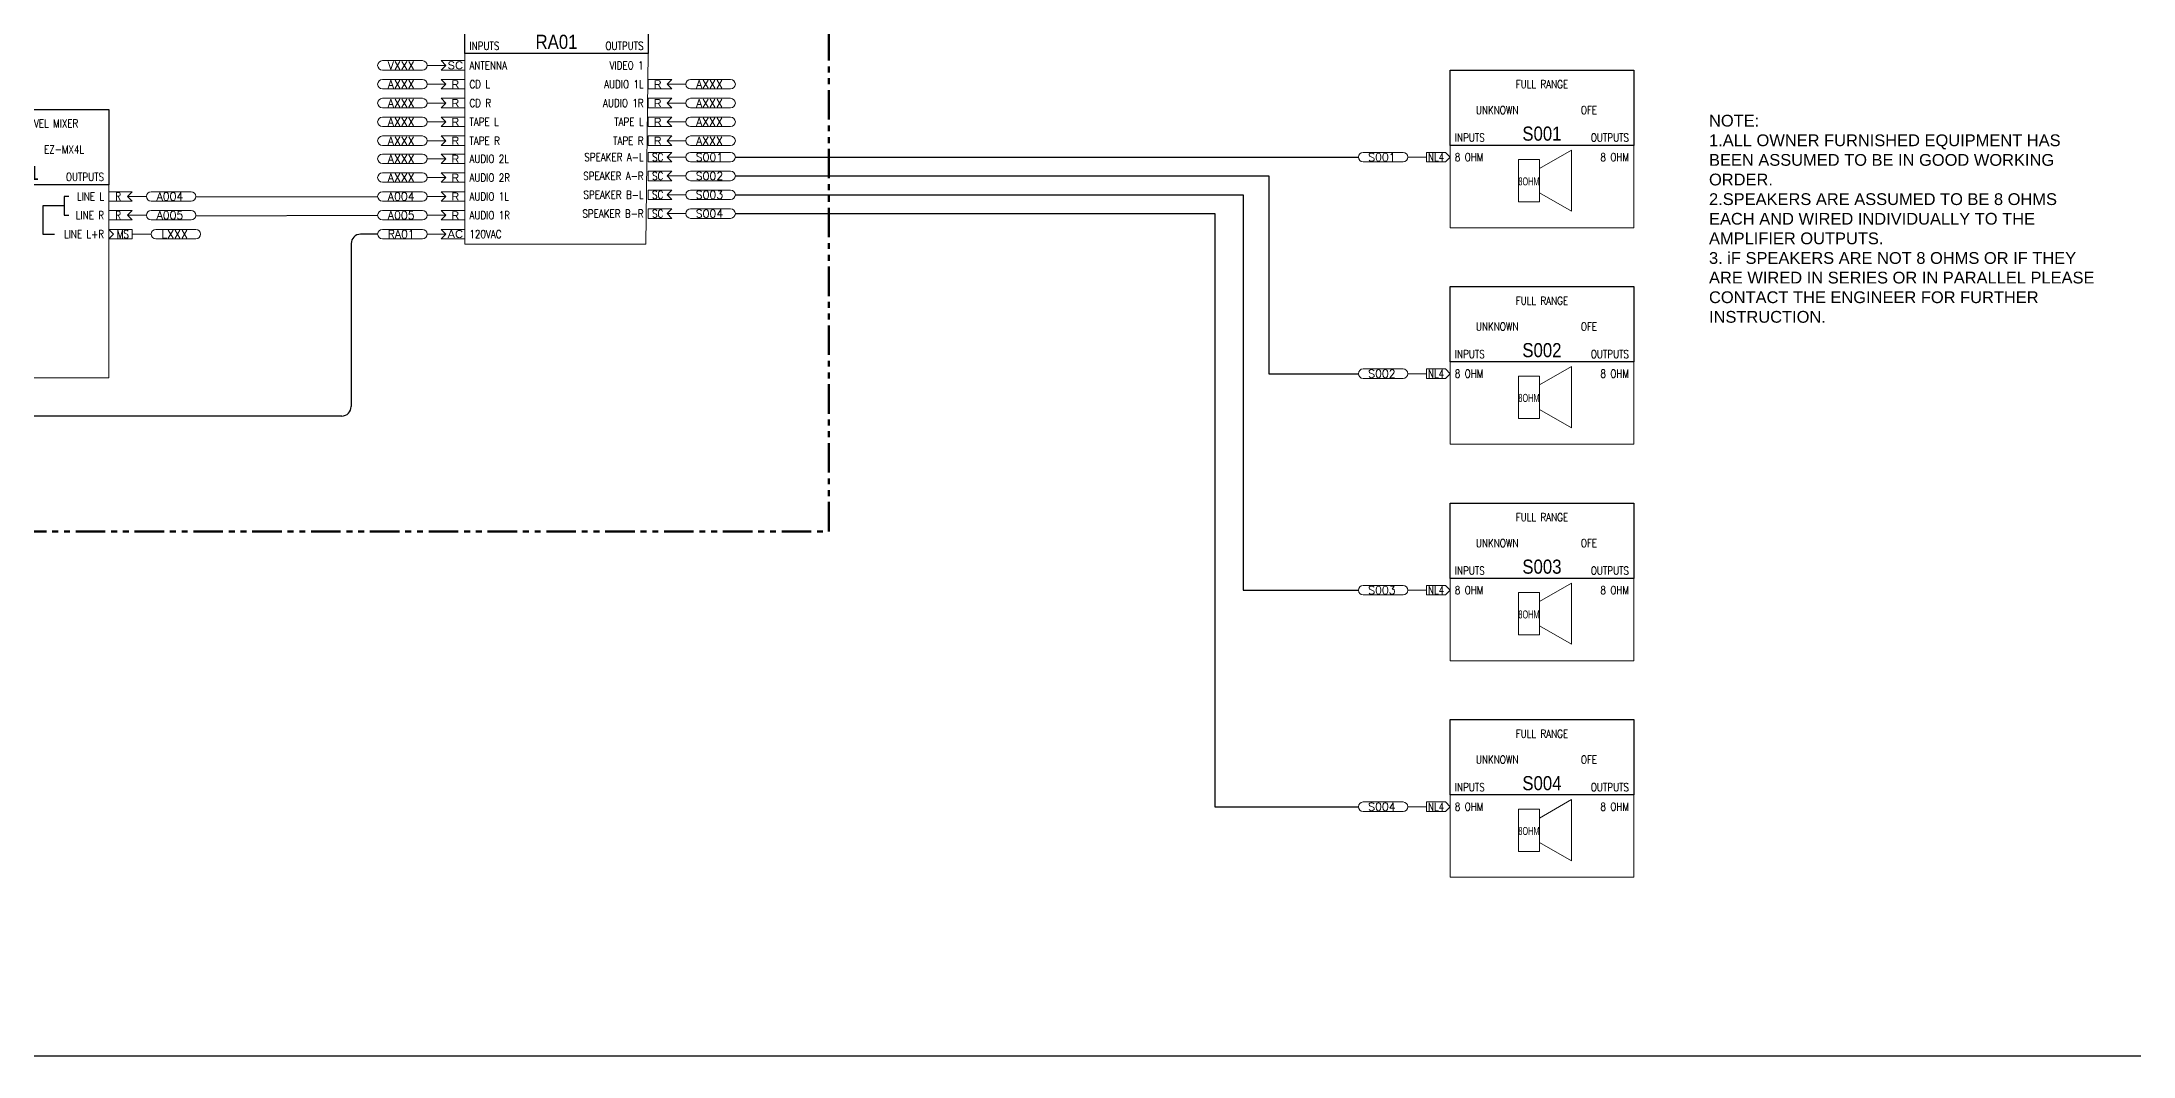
# Model space of a CAD drawing. Header units: inches. Extents: x -21 to 1517, y -4 to 60.
# Drawn here: x 544.83 to 589.26, y -3.75 to 17.8 of the extents above; entities that cross this region are included whole.
import ezdxf
from ezdxf.enums import TextEntityAlignment as Align

# ---------------------------------------------------------------- set-up
doc = ezdxf.new("R2010")
doc.units = ezdxf.units.IN
doc.header["$MEASUREMENT"] = 0
doc.linetypes.add('ANA-AUD', pattern=[0.5, 0.25, 0.25])
doc.linetypes.add('PHANTOM2', pattern=[1.25, 0.625, -0.125, 0.125, -0.125, 0.125, -0.125])
doc.layers.get('0').update_dxf_attribs({"lineweight": 20})
doc.layers.add('_EQ-BoundaryLines', color=4, linetype='PHANTOM2', lineweight=80)
for name, color, linetype in [('AUDIO', 1, 'Continuous'), ('CONNECTORS', 7, 'Continuous'), ('DEVICES', 7, 'Continuous'), ('POWER', 40, 'Continuous'), ('RF', 190, 'Continuous'), ('SIG_AUDIO_ANALOG', 1, 'ANA-AUD'), ('TEXT', 4, 'Continuous'), ('WIRE NUMBER', 7, 'Continuous')]:
    doc.layers.add(name, color=color, linetype=linetype)
doc.styles.add('ARIAL', font='arial.ttf')
doc.styles.add('DZ', font='arial.ttf', dxfattribs={"height": 0.6})
doc.styles.add('ROMANS', font='romans.shx', dxfattribs={"width": 0.8})
doc.styles.get("Standard").update_dxf_attribs({"font": 'romans.shx'})
doc.styles.add('VSI', font='arial.ttf', dxfattribs={"width": 0.85})

# ---------------------------------------------------------------- blocks, each defined once
blk = doc.blocks.new('F_C_R_RCA_F')
at = {"lineweight": 5, "ltscale": 0.02}
for p, q in [((0.5, 0.1), (0, 0.1)), ((0, 0.1), (0, -0.1)), ((0, -0.1), (0.5, -0.1))]:
    blk.add_line(p, q, dxfattribs=at)
at = {"lineweight": 20, "ltscale": 0.02}
for p, q in [((0.4, 0), (0.5, 0.1)), ((0.5, -0.1), (0.4, 0))]:
    blk.add_line(p, q, dxfattribs=at)
at = {"lineweight": 5, "ltscale": 0.02, "insert": (0.2, 0), "char_height": 0.17, "width": 0.4, "attachment_point": 5, "style": 'DZ'}
blk.add_mtext('{\\fArial Alt. Mono For Brady|b0|i0|c0|p49;R}', dxfattribs=at)
blk = doc.blocks.new('F_C_L_RCA_F')
at = {"lineweight": 5, "ltscale": 0.02}
for p, q in [((-0.5, 0.1), (0, 0.1)), ((0, 0.1), (0, -0.1)), ((0, -0.1), (-0.5, -0.1))]:
    blk.add_line(p, q, dxfattribs=at)
at = {"lineweight": 20, "ltscale": 0.02}
for p, q in [((-0.4, 0), (-0.5, 0.1)), ((-0.5, -0.1), (-0.4, 0))]:
    blk.add_line(p, q, dxfattribs=at)
at = {"lineweight": 5, "ltscale": 0.02, "insert": (-0.2, 0), "char_height": 0.17, "width": 0.4, "attachment_point": 5, "style": 'DZ'}
blk.add_mtext('{\\fArial Alt. Mono For Brady|b0|i0|c0|p49;R}', dxfattribs=at)
blk = doc.blocks.new('F_C_L_NEMA 15_F')
at = {"lineweight": 5, "ltscale": 0.02}
for p, q in [((-0.5, 0.1), (0, 0.1)), ((0, 0.1), (0, -0.1)), ((0, -0.1), (-0.5, -0.1))]:
    blk.add_line(p, q, dxfattribs=at)
at = {"lineweight": 20, "ltscale": 0.02}
for p, q in [((-0.4, 0), (-0.5, 0.1)), ((-0.5, -0.1), (-0.4, 0))]:
    blk.add_line(p, q, dxfattribs=at)
at = {"lineweight": 5, "ltscale": 0.02, "insert": (-0.2, 0), "char_height": 0.17, "width": 0.4, "attachment_point": 5, "style": 'DZ'}
blk.add_mtext('{\\fArial Alt. Mono For Brady|b0|i0|c0|p49;AC}', dxfattribs=at)
blk = doc.blocks.new('DEVICE HEADER')
at = {"layer": 'DEVICES', "ltscale": 0.5}
blk.add_lwpolyline([(0, 1.6), (3.9, 1.6), (3.9, 0), (0, 0)], close=True, dxfattribs=at)
at = {"layer": 'DEVICES', "ltscale": 0.5, "style": 'VSI', "width": 0.85}
blk.add_attdef('IDXX', text='', height=0.3, dxfattribs=at).set_placement((1.95, 0.25), align=Align.MIDDLE_CENTER)
at = {"layer": 'TEXT', "lineweight": 5, "ltscale": 0.02, "insert": (0.1, 0.25), "char_height": 0.17, "width": 1.85, "attachment_point": 1, "style": 'ROMANS'}
blk.add_mtext('{\\Fromans|c0;\\W0.8;INPUTS}', dxfattribs=at)
at = {"layer": 'TEXT', "lineweight": 5, "ltscale": 0.02, "insert": (3.8, 0.25), "char_height": 0.17, "width": 1.85, "attachment_point": 3}
blk.add_mtext('{\\Fromans|c0;\\W0.8;OUTPUTS}', dxfattribs=at)
at = {"layer": 'TEXT', "ltscale": 0.5, "style": 'ROMANS', "width": 0.8}
for tag, p in [('DESCRIPTION', (1.95, 1.3)), ('MAKE', (1, 0.75)), ('MODEL', (2.95, 0.75))]:
    blk.add_attdef(tag, text='', height=0.17, dxfattribs=at).set_placement(p, align=Align.MIDDLE_CENTER)
blk = doc.blocks.new('CABLE NUMBER IN')
at = {"linetype": 'ByBlock', "lineweight": 5, "ltscale": 0.02}
blk.add_line((-0.4, 0), (0, 0), dxfattribs=at)
blk.add_lwpolyline([(-1.35, 0.1, 1), (-1.35, -0.1, -1), (-1.35, -0.1), (-0.5, -0.1, 1), (-0.5, 0.1), (-1.35, 0.1)], format="xyb", close=True, dxfattribs=at)
at = {"layer": 'WIRE NUMBER', "ltscale": 0.5, "width": 0.8}
blk.add_attdef('DESC IN', text='', height=0.1, dxfattribs=at).set_placement((-1.5, 0), align=Align.BOTTOM_RIGHT)
at = {"layer": 'WIRE NUMBER', "ltscale": 0.5}
blk.add_attdef('XXXX', text='', height=0.17, dxfattribs=at).set_placement((-0.95, 0), align=Align.MIDDLE_CENTER)
at = {"layer": 'WIRE NUMBER', "ltscale": 0.5, "width": 0.8}
blk.add_attdef('DESC OUT', text='', height=0.1, dxfattribs=at).set_placement((-1.5, -0.05), align=Align.TOP_RIGHT)
blk = doc.blocks.new('CABLE NUMBER OUT')
at = {"linetype": 'ByBlock', "lineweight": 5, "ltscale": 0.02}
blk.add_line((0, 0), (0.4, 0), dxfattribs=at)
blk.add_lwpolyline([(0.5, 0.1, 1), (0.5, -0.1, -1), (0.5, -0.1), (1.35, -0.1, 1), (1.35, 0.1), (0.5, 0.1)], format="xyb", close=True, dxfattribs=at)
at = {"layer": 'WIRE NUMBER', "ltscale": 0.5}
blk.add_attdef('XXXX', text='', height=0.17, dxfattribs=at).set_placement((0.9, 0), align=Align.MIDDLE_CENTER)
at = {"layer": 'WIRE NUMBER', "ltscale": 0.5, "style": 'ROMANS', "width": 0.8}
blk.add_attdef('DESC OUT', text='', height=0.1, dxfattribs=at).set_placement((1.5, 0), align=Align.BOTTOM_LEFT)
blk.add_attdef('DESC IN', text='', height=0.1, dxfattribs=at).set_placement((1.5, -0.05), align=Align.TOP_LEFT)
blk = doc.blocks.new('F_C_L_SPRING CLIP_F')
at = {"lineweight": 5, "ltscale": 0.02}
for p, q in [((-0.5, 0.1), (0, 0.1)), ((0, 0.1), (0, -0.1)), ((0, -0.1), (-0.5, -0.1))]:
    blk.add_line(p, q, dxfattribs=at)
at = {"lineweight": 20, "ltscale": 0.02}
for p, q in [((-0.4, 0), (-0.5, 0.1)), ((-0.5, -0.1), (-0.4, 0))]:
    blk.add_line(p, q, dxfattribs=at)
at = {"lineweight": 5, "ltscale": 0.02, "insert": (-0.2, 0), "char_height": 0.17, "width": 0.4, "attachment_point": 5, "style": 'DZ'}
blk.add_mtext('{\\fArial Alt. Mono For Brady|b0|i0|c0|p49;SC}', dxfattribs=at)
blk = doc.blocks.new('F_CONN_FEMALE IN LEFT')
at = {"lineweight": 5, "ltscale": 0.02}
for p, q in [((-0.5, 0.1), (0, 0.1)), ((-0.5, 0.1), (-0.5, -0.1)), ((0, -0.1), (-0.5, -0.1))]:
    blk.add_line(p, q, dxfattribs=at)
at = {"lineweight": 20, "ltscale": 0.02}
for p, q in [((-0.1, 0), (0, 0.1)), ((0, -0.1), (-0.1, 0))]:
    blk.add_line(p, q, dxfattribs=at)
at = {"layer": 'DEVICES', "ltscale": 0.5, "width": 0.8, "flags": 4}
blk.add_attdef('XX', text='', height=0.17, dxfattribs=at).set_placement((-0.3, 0), align=Align.MIDDLE_CENTER)
blk = doc.blocks.new('F_SYMBOL_8OHM WALL SPEAKER')
at = {"layer": 'DEVICES', "lineweight": 9, "ltscale": 0.02}
for p, q in [((0.525, 0.65), (-0.15, 0.26)), ((0.525, -0.65), (0.525, 0.65)), ((-0.15, -0.26), (0.525, -0.65))]:
    blk.add_line(p, q, dxfattribs=at)
blk.add_lwpolyline([(-0.6, 0.45), (-0.15, 0.45), (-0.15, -0.45), (-0.6, -0.45)], close=True, dxfattribs=at)
at = {"layer": 'DEVICES', "ltscale": 0.5, "style": 'DZ', "width": 0.598302, "flags": 4}
blk.add_attdef('8 OHM', text='', height=0.17, dxfattribs=at).set_placement((-0.6, -0.1), (-0.15, -0.1), align=Align.FIT)
blk = doc.blocks.new('F_CONN_MALE IN LEFT')
at = {"lineweight": 5, "ltscale": 0.02}
for p, q in [((-0.5, 0.1), (-0.1, 0.1)), ((-0.5, 0.1), (-0.5, -0.1)), ((-0.1, -0.1), (-0.5, -0.1))]:
    blk.add_line(p, q, dxfattribs=at)
at = {"lineweight": 20, "ltscale": 0.02}
for p, q in [((0, 0), (-0.1, 0.1)), ((-0.1, -0.1), (0, 0))]:
    blk.add_line(p, q, dxfattribs=at)
at = {"layer": 'DEVICES', "ltscale": 0.5, "width": 0.8, "flags": 4}
blk.add_attdef('XX', text='', height=0.17, dxfattribs=at).set_placement((-0.3, 0), align=Align.MIDDLE_CENTER)
blk = doc.blocks.new('F_CONN_FEMALE OUT RIGHT')
at = {"lineweight": 20, "ltscale": 0.02}
for p, q in [((0.1, 0), (0, 0.1)), ((0, -0.1), (0.1, 0))]:
    blk.add_line(p, q, dxfattribs=at)
at = {"lineweight": 5, "ltscale": 0.02}
for p, q in [((0.5, 0.1), (0, 0.1)), ((0.5, 0.1), (0.5, -0.1)), ((0, -0.1), (0.5, -0.1))]:
    blk.add_line(p, q, dxfattribs=at)
at = {"layer": 'DEVICES', "ltscale": 0.5, "width": 0.8, "flags": 4}
blk.add_attdef('XX', text='', height=0.17, dxfattribs=at).set_placement((0.3, 0), align=Align.MIDDLE_CENTER)

msp = doc.modelspace()

# ---------------------------------------------------------------- linework, layer by layer
at = {"layer": '_EQ-BoundaryLines'}
for p, q in [((561.55, 7.4), (561.55, 38.15)), ((513.05, 7.4), (561.55, 7.4))]:
    msp.add_line(p, q, dxfattribs=at)
at = {"layer": 'Defpoints', "ltscale": 0.5}
for p, q in [((545.3, 14.315), (544.85, 14.315)), ((544.85, 14.315), (544.85, 13.715)), ((545.4, 14.515), (545.3, 14.515)), ((545.3, 14.515), (545.3, 14.115)), ((545.3, 14.115), (545.4, 14.115)), ((544.85, 13.715), (545.1, 13.715))]:
    msp.add_line(p, q, dxfattribs=at)
msp.add_lwpolyline([(505.8, 59.5), (590.1, 59.5), (590.1, -3.75), (505.8, -3.75)], close=True, dxfattribs=at)
at = {"layer": 'DEVICES', "lineweight": 5, "ltscale": 0.02}
for points in [[(553.813, 17.55), (557.713, 17.55), (557.663, 13.5), (553.813, 13.5)], [(574.75, 15.6), (578.65, 15.6), (578.65, 13.85), (574.75, 13.85)], [(542.35, 14.765), (546.25, 14.765), (546.25, 10.665), (542.35, 10.665)], [(574.75, 11), (578.65, 11), (578.65, 9.25), (574.75, 9.25)], [(574.75, 6.4), (578.65, 6.4), (578.65, 4.65), (574.75, 4.65)], [(574.75, 1.8), (578.65, 1.8), (578.65, 0.05), (574.75, 0.05)]]:
    msp.add_lwpolyline(points, close=True, dxfattribs=at)
at = {"layer": 'POWER'}
for p, q in [((551.4, 13.512), (551.4, 10.05)), ((551.963, 13.712), (551.6, 13.712)), ((551.2, 9.85), (523.3, 9.85))]:
    msp.add_line(p, q, dxfattribs=at)
for centre, start, end in [((551.6, 13.512), 90, 180), ((551.2, 10.05), 270, 0)]:
    msp.add_arc(centre, 0.2, start, end, dxfattribs=at)
at = {"layer": 'SIG_AUDIO_ANALOG'}
for p, q in [((559.563, 15.35), (571.45, 15.35)), ((571.45, 15.35), (572.8, 15.35)), ((559.563, 14.95), (570.9, 14.95)), ((570.9, 14.95), (570.9, 10.75)), ((548.1, 14.505), (551.963, 14.515)), ((559.563, 14.55), (570.35, 14.55)), ((570.35, 14.55), (570.35, 6.15)), ((548.1, 14.105), (551.963, 14.115)), ((559.563, 14.15), (569.75, 14.15)), ((569.75, 14.15), (569.75, 1.55)), ((570.9, 10.75), (572.8, 10.75)), ((570.35, 6.15), (572.8, 6.15)), ((569.75, 1.55), (572.8, 1.55))]:
    msp.add_line(p, q, dxfattribs=at)

# ---------------------------------------------------------------- block references
for p in [(546.75, 14.515), (546.75, 14.115)]:
    msp.add_blockref('F_CONN_FEMALE IN LEFT', p).add_auto_attribs({'XX': 'R'})
at = {"layer": 'AUDIO', "ltscale": 0.5}
for name, p, values in [('CABLE NUMBER IN', (553.413, 16.9), {'XXXX': 'AXXX'}), ('CABLE NUMBER OUT', (558.113, 16.9), {'XXXX': 'AXXX'}), ('DEVICE HEADER', (574.75, 15.6), {'MODEL': 'OFE', 'MAKE': 'UNKNOWN', 'DESCRIPTION': 'FULL RANGE', 'IDXX': 'S001'}), ('CABLE NUMBER IN', (553.413, 16.5), {'XXXX': 'AXXX'}), ('CABLE NUMBER OUT', (558.113, 16.5), {'XXXX': 'AXXX'}), ('CABLE NUMBER IN', (553.413, 16.1), {'XXXX': 'AXXX'}), ('CABLE NUMBER OUT', (558.113, 16.1), {'XXXX': 'AXXX'}), ('CABLE NUMBER IN', (553.413, 15.7), {'XXXX': 'AXXX'}), ('CABLE NUMBER OUT', (558.113, 15.7), {'XXXX': 'AXXX'}), ('CABLE NUMBER IN', (553.413, 15.315), {'XXXX': 'AXXX'}), ('CABLE NUMBER OUT', (558.113, 15.35), {'XXXX': 'S001'}), ('CABLE NUMBER IN', (574.25, 15.35), {'XXXX': 'S001'}), ('CABLE NUMBER IN', (553.413, 14.915), {'XXXX': 'AXXX'}), ('CABLE NUMBER OUT', (558.113, 14.95), {'XXXX': 'S002'}), ('CABLE NUMBER IN', (553.413, 14.515), {'XXXX': 'A004'}), ('CABLE NUMBER OUT', (558.113, 14.55), {'XXXX': 'S003'}), ('CABLE NUMBER OUT', (558.113, 14.15), {'XXXX': 'S004'}), ('CABLE NUMBER IN', (553.413, 14.115), {'XXXX': 'A005'}), ('DEVICE HEADER', (574.75, 11), {'MODEL': 'OFE', 'MAKE': 'UNKNOWN', 'DESCRIPTION': 'FULL RANGE', 'IDXX': 'S002'}), ('CABLE NUMBER IN', (574.25, 10.75), {'XXXX': 'S002'}), ('DEVICE HEADER', (574.75, 6.4), {'MODEL': 'OFE', 'MAKE': 'UNKNOWN', 'DESCRIPTION': 'FULL RANGE', 'IDXX': 'S003'}), ('CABLE NUMBER IN', (574.25, 6.15), {'XXXX': 'S003'}), ('DEVICE HEADER', (574.75, 1.8), {'MODEL': 'OFE', 'MAKE': 'UNKNOWN', 'DESCRIPTION': 'FULL RANGE', 'IDXX': 'S004'}), ('CABLE NUMBER IN', (574.25, 1.55), {'XXXX': 'S004'})]:
    msp.add_blockref(name, p, dxfattribs=at).add_auto_attribs(values)
ref = msp.add_blockref('F_SYMBOL_8OHM WALL SPEAKER', (576.8, 14.85), dxfattribs=at)
ref.add_attrib('8 OHM', '8OHM', dxfattribs={"layer": 'DEVICES', "ltscale": 0.5, "height": 0.17, "style": 'DZ', "width": 0.655837, "flags": 4}).set_placement((576.2, 14.75), (576.65, 14.75), align=Align.FIT)
at = {"layer": 'AUDIO'}
for p, values in [((546.65, 14.515), {'XXXX': 'A004'}), ((546.65, 14.115), {'XXXX': 'A005'}), ((546.75, 13.715), {'XXXX': 'LXXX'})]:
    msp.add_blockref('CABLE NUMBER OUT', p, dxfattribs=at).add_auto_attribs(values)
at = {"layer": 'AUDIO', "ltscale": 0.5}
ref = msp.add_blockref('F_SYMBOL_8OHM WALL SPEAKER', (576.8, 10.25), dxfattribs=at)
ref.add_attrib('8 OHM', '8OHM', dxfattribs={"layer": 'DEVICES', "ltscale": 0.5, "height": 0.17, "style": 'DZ', "width": 0.655837, "flags": 4}).set_placement((576.2, 10.15), (576.65, 10.15), align=Align.FIT)
ref = msp.add_blockref('F_SYMBOL_8OHM WALL SPEAKER', (576.8, 5.65), dxfattribs=at)
ref.add_attrib('8 OHM', '8OHM', dxfattribs={"layer": 'DEVICES', "ltscale": 0.5, "height": 0.17, "style": 'DZ', "width": 0.655837, "flags": 4}).set_placement((576.2, 5.55), (576.65, 5.55), align=Align.FIT)
ref = msp.add_blockref('F_SYMBOL_8OHM WALL SPEAKER', (576.8, 1.05), dxfattribs=at)
ref.add_attrib('8 OHM', '8OHM', dxfattribs={"layer": 'DEVICES', "ltscale": 0.5, "height": 0.17, "style": 'DZ', "width": 0.655837, "flags": 4}).set_placement((576.2, 0.95), (576.65, 0.95), align=Align.FIT)
at = {"layer": 'CONNECTORS', "ltscale": 0.5}
for p in [(574.75, 15.35), (574.75, 10.75), (574.75, 6.15), (574.75, 1.55)]:
    msp.add_blockref('F_CONN_MALE IN LEFT', p, dxfattribs=at).add_auto_attribs({'XX': 'NL4'})
at = {"layer": 'Defpoints', "ltscale": 0.5}
msp.add_blockref('F_C_L_SPRING CLIP_F', (553.813, 17.3), dxfattribs=at)
for name, p, values in [('F_CONN_FEMALE IN LEFT', (558.213, 15.35), {'XX': 'SC'}), ('F_CONN_FEMALE IN LEFT', (558.213, 14.95), {'XX': 'SC'}), ('F_CONN_FEMALE IN LEFT', (558.213, 14.55), {'XX': 'SC'}), ('F_CONN_FEMALE IN LEFT', (558.213, 14.15), {'XX': 'SC'}), ('F_CONN_FEMALE OUT RIGHT', (546.25, 13.715), {'XX': 'MS'})]:
    msp.add_blockref(name, p, dxfattribs=at).add_auto_attribs(values)
at = {"layer": 'DEVICES', "ltscale": 0.5}
msp.add_blockref('DEVICE HEADER', (553.813, 17.55), dxfattribs=at).add_auto_attribs({'MODEL': 'STRDE197', 'MAKE': 'SONY', 'DESCRIPTION': 'AV RECEIVER', 'IDXX': 'RA01'})
for name, p in [('F_C_L_RCA_F', (553.813, 16.9)), ('F_C_R_RCA_F', (557.713, 16.9)), ('F_C_L_RCA_F', (553.813, 16.5)), ('F_C_R_RCA_F', (557.713, 16.5)), ('F_C_L_RCA_F', (553.813, 16.1)), ('F_C_R_RCA_F', (557.713, 16.1)), ('F_C_L_RCA_F', (553.813, 15.7)), ('F_C_R_RCA_F', (557.713, 15.7)), ('F_C_L_RCA_F', (553.813, 15.315)), ('F_C_L_RCA_F', (553.813, 14.915)), ('F_C_L_RCA_F', (553.813, 14.515)), ('F_C_L_RCA_F', (553.813, 14.115)), ('F_C_L_NEMA 15_F', (553.813, 13.715))]:
    msp.add_blockref(name, p, dxfattribs=at)
at = {"layer": 'DEVICES'}
msp.add_blockref('DEVICE HEADER', (542.35, 14.765), dxfattribs=at).add_auto_attribs({'DESCRIPTION': '4 CH. ST. LINE LEVEL MIXER', 'MAKE': 'RDL', 'MODEL': 'EZ-MX4L', 'IDXX': 'MX01'})
at = {"layer": 'POWER', "ltscale": 0.5}
msp.add_blockref('CABLE NUMBER IN', (553.413, 13.715), dxfattribs=at).add_auto_attribs({'XXXX': 'RA01'})
at = {"layer": 'RF', "ltscale": 0.5}
msp.add_blockref('CABLE NUMBER IN', (553.413, 17.3), dxfattribs=at).add_auto_attribs({'XXXX': 'VXXX'})

# ---------------------------------------------------------------- texts
at = {"layer": 'TEXT', "lineweight": 5, "ltscale": 0.02, "char_height": 0.17, "width": 1.85}
for s, insert, attachment_point in [('{\\W0.8;ANTENNA}', (553.913, 17.3), 4), ('{\\W0.8;VIDEO 1}', (557.613, 17.3), 6), ('{\\W0.8;CD L}', (553.913, 16.9), 4), ('{\\W0.8;AUDIO 1L}', (557.613, 16.9), 6), ('{\\W0.8;CD R}', (553.913, 16.5), 4), ('{\\W0.8;AUDIO 1R}', (557.613, 16.5), 6), ('{\\W0.8;TAPE L}', (553.913, 16.1), 4), ('{\\W0.8;TAPE L}', (557.613, 16.1), 6), ('{\\W0.8;TAPE R}', (553.913, 15.7), 4), ('{\\W0.8;TAPE R}', (557.613, 15.7), 6), ('{\\W0.8;AUDIO 2L}', (553.913, 15.315), 4), ('{\\W0.8;SPEAKER A-L}', (557.613, 15.35), 6), ('{\\W0.8;8 OHM}', (574.85, 15.35), 4), ('{\\W0.8;8 OHM}', (578.55, 15.35), 6), ('{\\W0.8;AUDIO 2R}', (553.913, 14.915), 4), ('{\\W0.8;SPEAKER A-R}', (557.613, 14.95), 6), ('{\\W0.8;LINE L}', (546.15, 14.515), 6), ('{\\W0.8;AUDIO 1L}', (553.913, 14.515), 4), ('{\\W0.8;SPEAKER B-R}', (557.613, 14.15), 6), ('{\\W0.8;SPEAKER B-L}', (557.613, 14.55), 6), ('{\\W0.8;LINE L+R}', (546.15, 13.715), 6), ('{\\W0.8;LINE R}', (546.15, 14.115), 6), ('{\\W0.8;AUDIO 1R}', (553.913, 14.115), 4), ('{\\Fromans|c0;\\W0.8;120VAC}', (553.913, 13.715), 4), ('{\\W0.8;8 OHM}', (574.85, 10.75), 4), ('{\\W0.8;8 OHM}', (578.55, 10.75), 6), ('{\\W0.8;8 OHM}', (574.85, 6.15), 4), ('{\\W0.8;8 OHM}', (578.55, 6.15), 6), ('{\\W0.8;8 OHM}', (574.85, 1.55), 4), ('{\\W0.8;8 OHM}', (578.55, 1.55), 6)]:
    msp.add_mtext(s, dxfattribs=dict(at, insert=insert, attachment_point=attachment_point))
at = {"layer": 'TEXT', "insert": (580.25, 16.25), "char_height": 0.25, "attachment_point": 1, "style": 'ARIAL'}
msp.add_mtext_dynamic_manual_height_columns('NOTE:\\P1.ALL OWNER FURNISHED EQUIPMENT HAS BEEN ASSUMED TO BE IN GOOD WORKING ORDER.\\P2.SPEAKERS ARE ASSUMED TO BE 8 OHMS EACH AND WIRED INDIVIDUALLY TO THE AMPLIFIER OUTPUTS.\\P3. iF SPEAKERS ARE NOT 8 OHMS OR IF THEY ARE WIRED IN SERIES OR IN PARALLEL PLEASE CONTACT THE ENGINEER FOR FURTHER INSTRUCTION.', width=8.25, gutter_width=5, heights=[0], dxfattribs=at)

doc.saveas('drawing.dxf')
